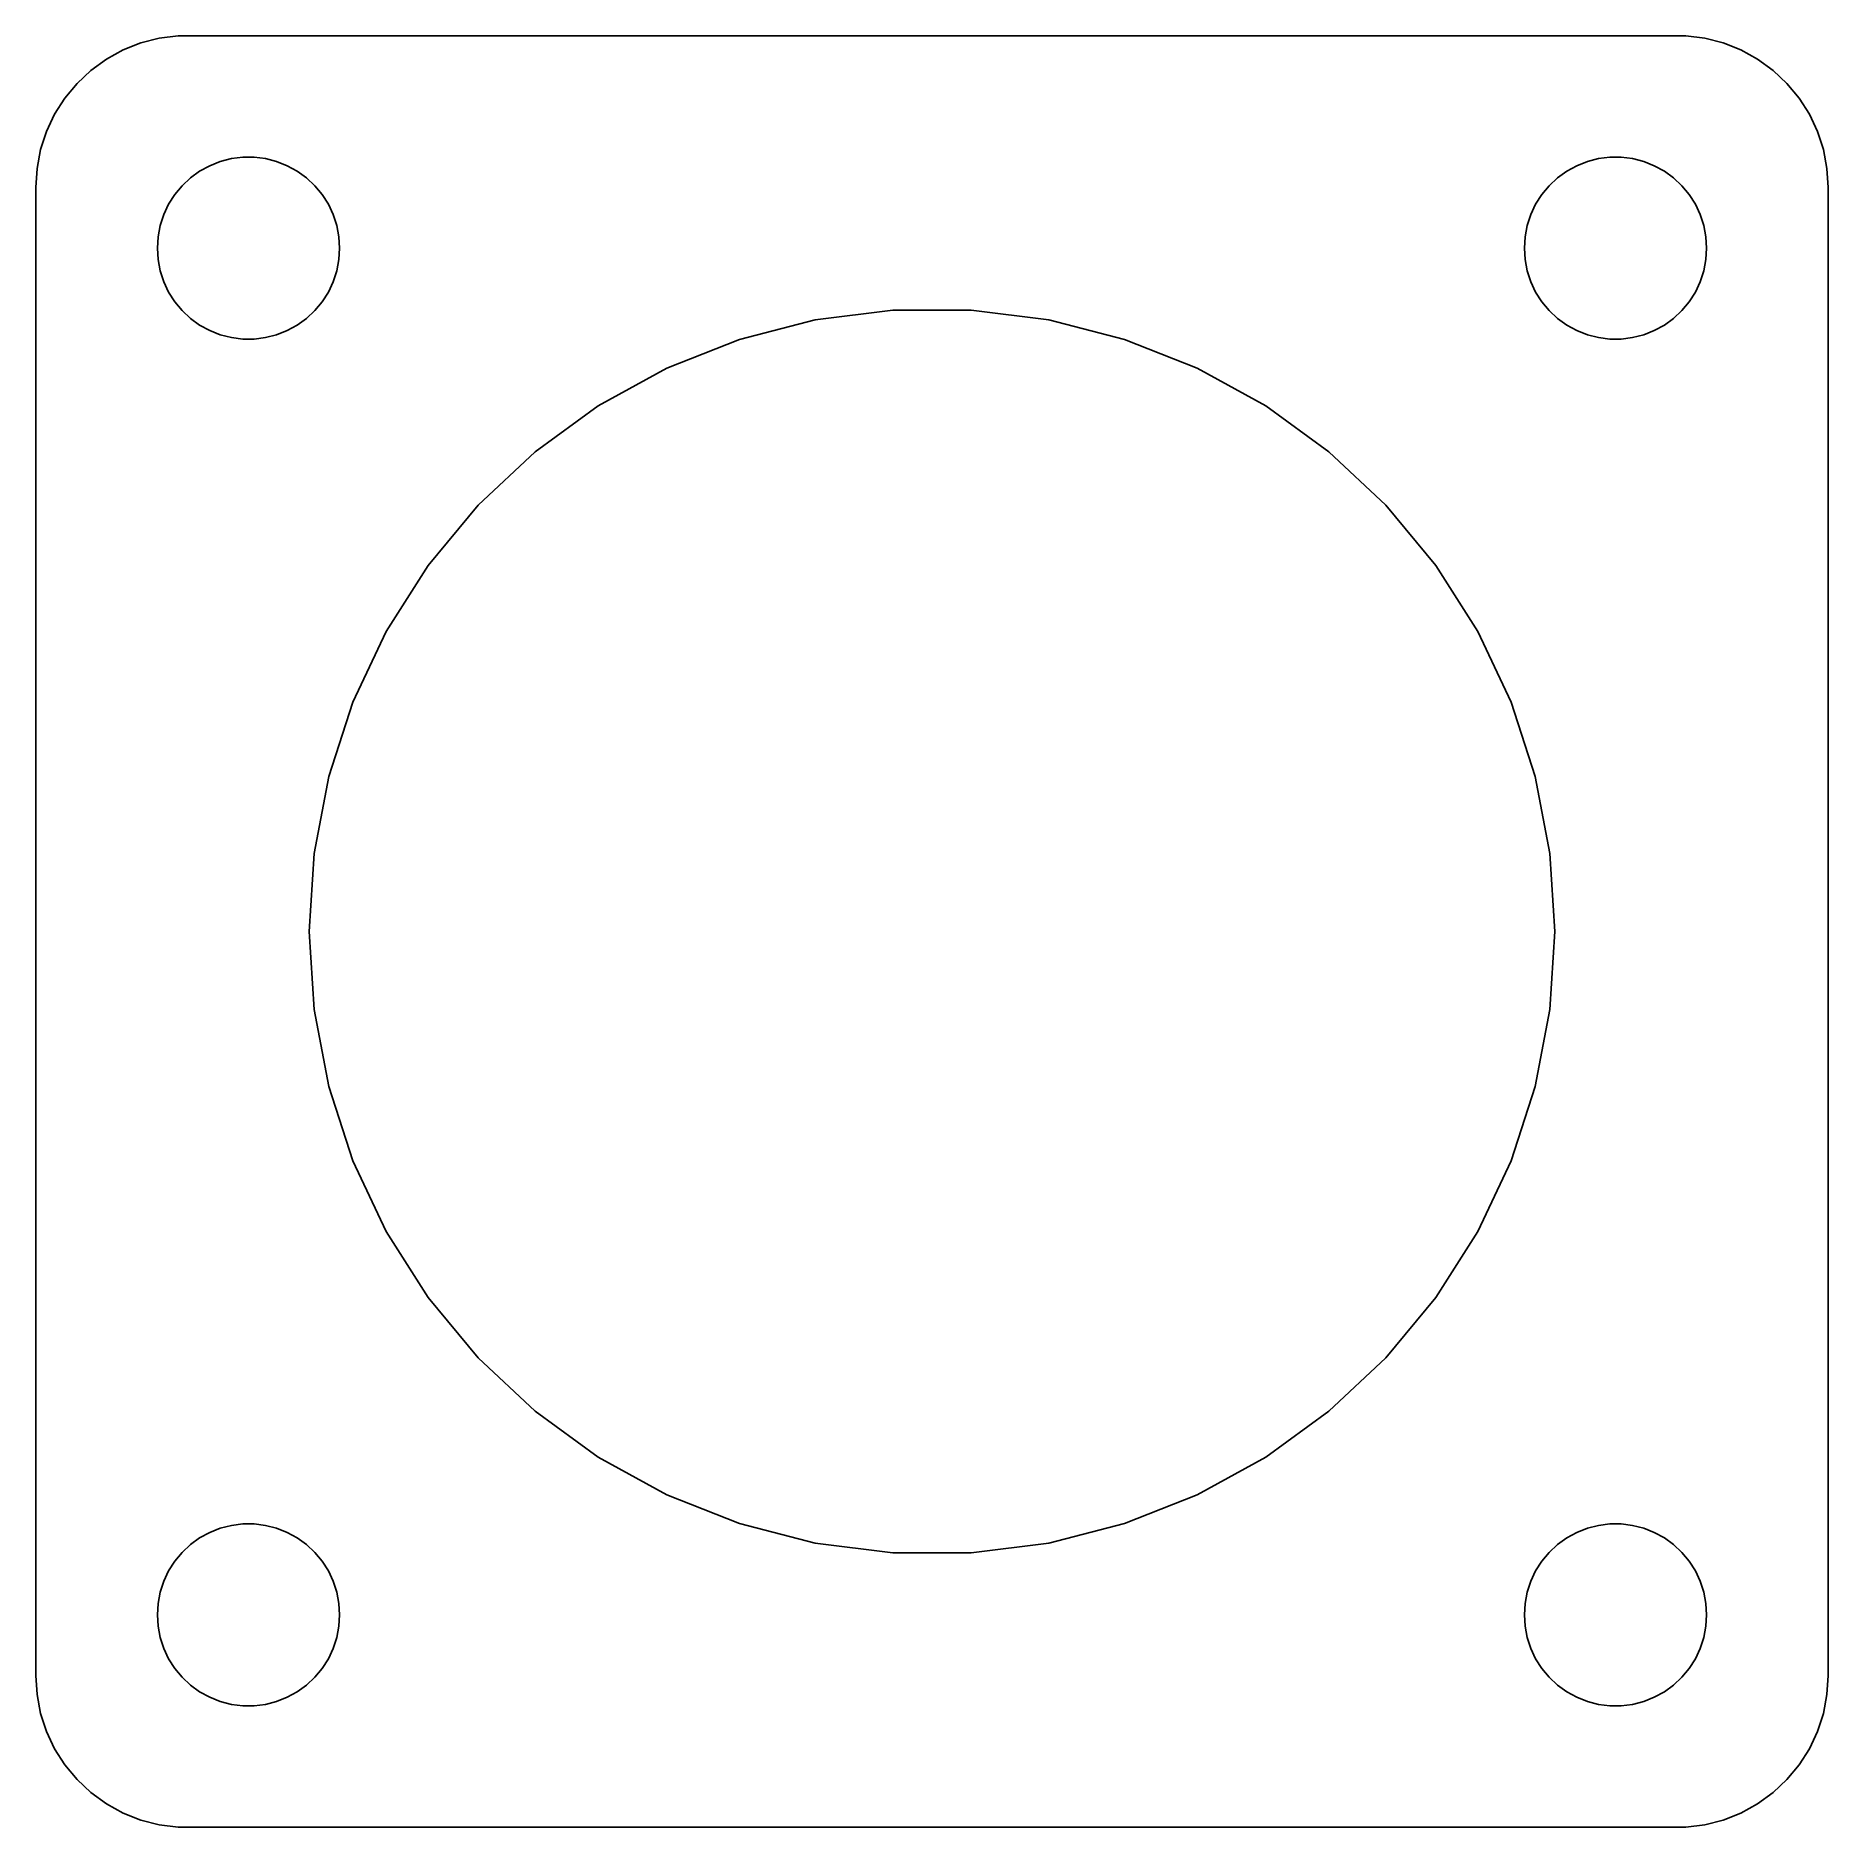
# Model space of a CAD drawing. Header units: metres. Extents: x -29.5 to 29.5, y -29.5 to 29.5.
import ezdxf

# ---------------------------------------------------------------- set-up
doc = ezdxf.new("R2010")
doc.units = ezdxf.units.M

msp = doc.modelspace()

# ---------------------------------------------------------------- linework, layer by layer
for p, q in [((-26.6289, 29.0241), (-27.1791, 28.7216)), ((-26.0451, 29.2553), (-26.6289, 29.0241)), ((-25.4369, 29.4114), (-26.0451, 29.2553)), ((-24.8139, 29.4901), (-25.4369, 29.4114)), ((24.8139, 29.4901), (-24.8139, 29.4901)), ((25.4369, 29.4114), (24.8139, 29.4901)), ((26.0451, 29.2553), (25.4369, 29.4114)), ((26.6289, 29.0241), (26.0451, 29.2553)), ((27.1791, 28.7216), (26.6289, 29.0241)), ((-27.6871, 28.3526), (-28.1448, 27.9227)), ((-27.1791, 28.7216), (-27.6871, 28.3526)), ((27.6871, 28.3526), (27.1791, 28.7216)), ((28.1448, 27.9227), (27.6871, 28.3526)), ((-28.1448, 27.9227), (-28.5451, 27.4389)), ((28.5451, 27.4389), (28.1448, 27.9227)), ((-28.5451, 27.4389), (-28.8815, 26.9088)), ((28.8815, 26.9088), (28.5451, 27.4389)), ((-28.8815, 26.9088), (-29.1489, 26.3406)), ((29.1489, 26.3406), (28.8815, 26.9088)), ((-29.1489, 26.3406), (-29.3429, 25.7434)), ((29.3429, 25.7434), (29.1489, 26.3406)), ((-29.3429, 25.7434), (-29.4606, 25.1267)), ((-23.427, 25.3532), (-23.0621, 25.4469)), ((-23.0621, 25.4469), (-22.6884, 25.4941)), ((-22.6884, 25.4941), (-22.3116, 25.4941)), ((-22.3116, 25.4941), (-21.9379, 25.4469)), ((-21.9379, 25.4469), (-21.5729, 25.3532)), ((21.5729, 25.3532), (21.9379, 25.4469)), ((21.9379, 25.4469), (22.3116, 25.4941)), ((22.3116, 25.4941), (22.6884, 25.4941)), ((22.6884, 25.4941), (23.0621, 25.4469)), ((23.0621, 25.4469), (23.427, 25.3532)), ((29.4606, 25.1267), (29.3429, 25.7434)), ((-29.4606, 25.1267), (-29.5, 24.5)), ((-24.6869, 24.5536), (-24.4123, 24.8115)), ((-24.4123, 24.8115), (-24.1075, 25.033)), ((-24.1075, 25.033), (-23.7773, 25.2145)), ((-23.7773, 25.2145), (-23.427, 25.3532)), ((-21.5729, 25.3532), (-21.2227, 25.2145)), ((-21.2227, 25.2145), (-20.8925, 25.033)), ((-20.8925, 25.033), (-20.5877, 24.8115)), ((-20.5877, 24.8115), (-20.3131, 24.5536)), ((20.3131, 24.5536), (20.5877, 24.8115)), ((20.5877, 24.8115), (20.8925, 25.033)), ((20.8925, 25.033), (21.2227, 25.2145)), ((21.2227, 25.2145), (21.5729, 25.3532)), ((23.427, 25.3532), (23.7773, 25.2145)), ((23.7773, 25.2145), (24.1075, 25.033)), ((24.1075, 25.033), (24.4123, 24.8115)), ((24.4123, 24.8115), (24.6869, 24.5536)), ((29.5, 24.5), (29.4606, 25.1267)), ((-29.5, 24.5), (-29.5, -24.5)), ((-25.1289, 23.9453), (-24.927, 24.2634)), ((-24.927, 24.2634), (-24.6869, 24.5536)), ((-20.3131, 24.5536), (-20.0729, 24.2634)), ((-20.0729, 24.2634), (-19.8711, 23.9453)), ((19.8711, 23.9453), (20.0729, 24.2634)), ((20.0729, 24.2634), (20.3131, 24.5536)), ((24.6869, 24.5536), (24.927, 24.2634)), ((24.927, 24.2634), (25.1289, 23.9453)), ((29.5, -24.5), (29.5, 24.5)), ((-25.4057, 23.2461), (-25.2893, 23.6044)), ((-25.2893, 23.6044), (-25.1289, 23.9453)), ((-19.8711, 23.9453), (-19.7107, 23.6044)), ((-19.7107, 23.6044), (-19.5942, 23.2461)), ((19.5942, 23.2461), (19.7107, 23.6044)), ((19.7107, 23.6044), (19.8711, 23.9453)), ((25.1289, 23.9453), (25.2893, 23.6044)), ((25.2893, 23.6044), (25.4057, 23.2461)), ((-25.4763, 22.876), (-25.4057, 23.2461)), ((-19.5942, 23.2461), (-19.5237, 22.876)), ((19.5237, 22.876), (19.5942, 23.2461)), ((25.4057, 23.2461), (25.4763, 22.876)), ((-25.5, 22.5), (-25.4763, 22.876)), ((-25.4763, 22.124), (-25.5, 22.5)), ((-19.5237, 22.876), (-19.5, 22.5)), ((-19.5, 22.5), (-19.5237, 22.124)), ((19.5, 22.5), (19.5237, 22.876)), ((19.5237, 22.124), (19.5, 22.5)), ((25.4763, 22.876), (25.5, 22.5)), ((25.5, 22.5), (25.4763, 22.124)), ((-25.4057, 21.7539), (-25.4763, 22.124)), ((-19.5237, 22.124), (-19.5942, 21.7539)), ((19.5942, 21.7539), (19.5237, 22.124)), ((25.4763, 22.124), (25.4057, 21.7539)), ((-25.2893, 21.3956), (-25.4057, 21.7539)), ((-25.1289, 21.0547), (-25.2893, 21.3956)), ((-19.7107, 21.3956), (-19.8711, 21.0547)), ((-19.5942, 21.7539), (-19.7107, 21.3956)), ((19.7107, 21.3956), (19.5942, 21.7539)), ((19.8711, 21.0547), (19.7107, 21.3956)), ((25.2893, 21.3956), (25.1289, 21.0547)), ((25.4057, 21.7539), (25.2893, 21.3956)), ((-24.927, 20.7366), (-25.1289, 21.0547)), ((-24.6869, 20.4464), (-24.927, 20.7366)), ((-20.0729, 20.7366), (-20.3131, 20.4464)), ((-19.8711, 21.0547), (-20.0729, 20.7366)), ((20.0729, 20.7366), (19.8711, 21.0547)), ((20.3131, 20.4464), (20.0729, 20.7366)), ((24.927, 20.7366), (24.6869, 20.4464)), ((25.1289, 21.0547), (24.927, 20.7366)), ((-24.4123, 20.1884), (-24.6869, 20.4464)), ((-24.1075, 19.967), (-24.4123, 20.1884)), ((-20.5877, 20.1884), (-20.8925, 19.967)), ((-20.3131, 20.4464), (-20.5877, 20.1884)), ((-6.33484, 19.4967), (-3.84131, 20.1369)), ((-3.84131, 20.1369), (-1.2872, 20.4595)), ((-1.2872, 20.4595), (1.2872, 20.4595)), ((1.2872, 20.4595), (3.84131, 20.1369)), ((3.84131, 20.1369), (6.33484, 19.4967)), ((20.5877, 20.1884), (20.3131, 20.4464)), ((20.8925, 19.967), (20.5877, 20.1884)), ((24.4123, 20.1884), (24.1075, 19.967)), ((24.6869, 20.4464), (24.4123, 20.1884)), ((-23.7773, 19.7855), (-24.1075, 19.967)), ((-23.427, 19.6468), (-23.7773, 19.7855)), ((-23.0621, 19.5531), (-23.427, 19.6468)), ((-22.6884, 19.5059), (-23.0621, 19.5531)), ((-22.3116, 19.5059), (-22.6884, 19.5059)), ((-21.9379, 19.5531), (-22.3116, 19.5059)), ((-21.5729, 19.6468), (-21.9379, 19.5531)), ((-21.2227, 19.7855), (-21.5729, 19.6468)), ((-20.8925, 19.967), (-21.2227, 19.7855)), ((-8.72847, 18.549), (-6.33484, 19.4967)), ((6.33484, 19.4967), (8.72847, 18.549)), ((21.2227, 19.7855), (20.8925, 19.967)), ((21.5729, 19.6468), (21.2227, 19.7855)), ((21.9379, 19.5531), (21.5729, 19.6468)), ((22.3116, 19.5059), (21.9379, 19.5531)), ((22.6884, 19.5059), (22.3116, 19.5059)), ((23.0621, 19.5531), (22.6884, 19.5059)), ((23.427, 19.6468), (23.0621, 19.5531)), ((23.7773, 19.7855), (23.427, 19.6468)), ((24.1075, 19.967), (23.7773, 19.7855)), ((-10.9844, 17.3087), (-8.72847, 18.549)), ((8.72847, 18.549), (10.9844, 17.3087)), ((-13.0672, 15.7955), (-10.9844, 17.3087)), ((10.9844, 17.3087), (13.0672, 15.7955)), ((-14.9438, 14.0332), (-13.0672, 15.7955)), ((13.0672, 15.7955), (14.9438, 14.0332)), ((-16.5848, 12.0496), (-14.9438, 14.0332)), ((14.9438, 14.0332), (16.5848, 12.0496)), ((-17.9643, 9.87595), (-16.5848, 12.0496)), ((16.5848, 12.0496), (17.9643, 9.87595)), ((-19.0604, 7.54654), (-17.9643, 9.87595)), ((17.9643, 9.87595), (19.0604, 7.54654)), ((-19.8559, 5.09813), (-19.0604, 7.54654)), ((19.0604, 7.54654), (19.8559, 5.09813)), ((-20.3383, 2.56932), (-19.8559, 5.09813)), ((19.8559, 5.09813), (20.3383, 2.56932)), ((-20.5, 0), (-20.3383, 2.56932)), ((20.3383, 2.56932), (20.5, 0)), ((-20.3383, -2.56932), (-20.5, 0)), ((20.5, 0), (20.3383, -2.56932)), ((-19.8559, -5.09813), (-20.3383, -2.56932)), ((20.3383, -2.56932), (19.8559, -5.09813)), ((-19.0604, -7.54654), (-19.8559, -5.09813)), ((19.8559, -5.09813), (19.0604, -7.54654)), ((-17.9643, -9.87595), (-19.0604, -7.54654)), ((19.0604, -7.54654), (17.9643, -9.87595)), ((-16.5848, -12.0496), (-17.9643, -9.87595)), ((17.9643, -9.87595), (16.5848, -12.0496)), ((-14.9438, -14.0332), (-16.5848, -12.0496)), ((16.5848, -12.0496), (14.9438, -14.0332)), ((-13.0672, -15.7955), (-14.9438, -14.0332)), ((14.9438, -14.0332), (13.0672, -15.7955)), ((-10.9844, -17.3087), (-13.0672, -15.7955)), ((13.0672, -15.7955), (10.9844, -17.3087)), ((-8.72847, -18.549), (-10.9844, -17.3087)), ((10.9844, -17.3087), (8.72847, -18.549)), ((-6.33484, -19.4967), (-8.72847, -18.549)), ((8.72847, -18.549), (6.33484, -19.4967)), ((-24.4123, -20.1884), (-24.1075, -19.967)), ((-24.1075, -19.967), (-23.7773, -19.7855)), ((-23.7773, -19.7855), (-23.427, -19.6468)), ((-23.427, -19.6468), (-23.0621, -19.5531)), ((-23.0621, -19.5531), (-22.6884, -19.5059)), ((-22.6884, -19.5059), (-22.3116, -19.5059)), ((-22.3116, -19.5059), (-21.9379, -19.5531)), ((-21.9379, -19.5531), (-21.5729, -19.6468)), ((-21.5729, -19.6468), (-21.2227, -19.7855)), ((-21.2227, -19.7855), (-20.8925, -19.967)), ((-20.8925, -19.967), (-20.5877, -20.1884)), ((-3.84131, -20.1369), (-6.33484, -19.4967)), ((6.33484, -19.4967), (3.84131, -20.1369)), ((20.5877, -20.1884), (20.8925, -19.967)), ((20.8925, -19.967), (21.2227, -19.7855)), ((21.2227, -19.7855), (21.5729, -19.6468)), ((21.5729, -19.6468), (21.9379, -19.5531)), ((21.9379, -19.5531), (22.3116, -19.5059)), ((22.3116, -19.5059), (22.6884, -19.5059)), ((22.6884, -19.5059), (23.0621, -19.5531)), ((23.0621, -19.5531), (23.427, -19.6468)), ((23.427, -19.6468), (23.7773, -19.7855)), ((23.7773, -19.7855), (24.1075, -19.967)), ((24.1075, -19.967), (24.4123, -20.1884)), ((-24.927, -20.7366), (-24.6869, -20.4464)), ((-24.6869, -20.4464), (-24.4123, -20.1884)), ((-20.5877, -20.1884), (-20.3131, -20.4464)), ((-20.3131, -20.4464), (-20.0729, -20.7366)), ((-1.2872, -20.4595), (-3.84131, -20.1369)), ((1.2872, -20.4595), (-1.2872, -20.4595)), ((3.84131, -20.1369), (1.2872, -20.4595)), ((20.0729, -20.7366), (20.3131, -20.4464)), ((20.3131, -20.4464), (20.5877, -20.1884)), ((24.4123, -20.1884), (24.6869, -20.4464)), ((24.6869, -20.4464), (24.927, -20.7366)), ((-25.2893, -21.3956), (-25.1289, -21.0547)), ((-25.1289, -21.0547), (-24.927, -20.7366)), ((-20.0729, -20.7366), (-19.8711, -21.0547)), ((-19.8711, -21.0547), (-19.7107, -21.3956)), ((19.7107, -21.3956), (19.8711, -21.0547)), ((19.8711, -21.0547), (20.0729, -20.7366)), ((24.927, -20.7366), (25.1289, -21.0547)), ((25.1289, -21.0547), (25.2893, -21.3956)), ((-25.4763, -22.124), (-25.4057, -21.7539)), ((-25.4057, -21.7539), (-25.2893, -21.3956)), ((-19.7107, -21.3956), (-19.5942, -21.7539)), ((-19.5942, -21.7539), (-19.5237, -22.124)), ((19.5237, -22.124), (19.5942, -21.7539)), ((19.5942, -21.7539), (19.7107, -21.3956)), ((25.2893, -21.3956), (25.4057, -21.7539)), ((25.4057, -21.7539), (25.4763, -22.124)), ((-25.5, -22.5), (-25.4763, -22.124)), ((-19.5237, -22.124), (-19.5, -22.5)), ((19.5, -22.5), (19.5237, -22.124)), ((25.4763, -22.124), (25.5, -22.5)), ((-25.4763, -22.876), (-25.5, -22.5)), ((-25.4057, -23.2461), (-25.4763, -22.876)), ((-19.5237, -22.876), (-19.5942, -23.2461)), ((-19.5, -22.5), (-19.5237, -22.876)), ((19.5237, -22.876), (19.5, -22.5)), ((19.5942, -23.2461), (19.5237, -22.876)), ((25.4763, -22.876), (25.4057, -23.2461)), ((25.5, -22.5), (25.4763, -22.876)), ((-25.2893, -23.6044), (-25.4057, -23.2461)), ((-19.5942, -23.2461), (-19.7107, -23.6044)), ((19.7107, -23.6044), (19.5942, -23.2461)), ((25.4057, -23.2461), (25.2893, -23.6044)), ((-25.1289, -23.9453), (-25.2893, -23.6044)), ((-24.927, -24.2634), (-25.1289, -23.9453)), ((-19.8711, -23.9453), (-20.0729, -24.2634)), ((-19.7107, -23.6044), (-19.8711, -23.9453)), ((19.8711, -23.9453), (19.7107, -23.6044)), ((20.0729, -24.2634), (19.8711, -23.9453)), ((25.1289, -23.9453), (24.927, -24.2634)), ((25.2893, -23.6044), (25.1289, -23.9453)), ((-29.5, -24.5), (-29.4606, -25.1267)), ((-24.6869, -24.5536), (-24.927, -24.2634)), ((-24.4123, -24.8115), (-24.6869, -24.5536)), ((-20.3131, -24.5536), (-20.5877, -24.8115)), ((-20.0729, -24.2634), (-20.3131, -24.5536)), ((20.3131, -24.5536), (20.0729, -24.2634)), ((20.5877, -24.8115), (20.3131, -24.5536)), ((24.6869, -24.5536), (24.4123, -24.8115)), ((24.927, -24.2634), (24.6869, -24.5536)), ((29.4606, -25.1267), (29.5, -24.5)), ((-29.4606, -25.1267), (-29.3429, -25.7434)), ((-24.1075, -25.033), (-24.4123, -24.8115)), ((-23.7773, -25.2145), (-24.1075, -25.033)), ((-23.427, -25.3532), (-23.7773, -25.2145)), ((-23.0621, -25.4469), (-23.427, -25.3532)), ((-21.5729, -25.3532), (-21.9379, -25.4469)), ((-21.2227, -25.2145), (-21.5729, -25.3532)), ((-20.8925, -25.033), (-21.2227, -25.2145)), ((-20.5877, -24.8115), (-20.8925, -25.033)), ((20.8925, -25.033), (20.5877, -24.8115)), ((21.2227, -25.2145), (20.8925, -25.033)), ((21.5729, -25.3532), (21.2227, -25.2145)), ((21.9379, -25.4469), (21.5729, -25.3532)), ((23.427, -25.3532), (23.0621, -25.4469)), ((23.7773, -25.2145), (23.427, -25.3532)), ((24.1075, -25.033), (23.7773, -25.2145)), ((24.4123, -24.8115), (24.1075, -25.033)), ((29.3429, -25.7434), (29.4606, -25.1267)), ((-29.3429, -25.7434), (-29.1489, -26.3406)), ((-22.6884, -25.4941), (-23.0621, -25.4469)), ((-22.3116, -25.4941), (-22.6884, -25.4941)), ((-21.9379, -25.4469), (-22.3116, -25.4941)), ((22.3116, -25.4941), (21.9379, -25.4469)), ((22.6884, -25.4941), (22.3116, -25.4941)), ((23.0621, -25.4469), (22.6884, -25.4941)), ((29.1489, -26.3406), (29.3429, -25.7434)), ((-29.1489, -26.3406), (-28.8815, -26.9088)), ((28.8815, -26.9088), (29.1489, -26.3406)), ((-28.8815, -26.9088), (-28.5451, -27.4389)), ((28.5451, -27.4389), (28.8815, -26.9088)), ((-28.5451, -27.4389), (-28.1448, -27.9227)), ((28.1448, -27.9227), (28.5451, -27.4389)), ((-28.1448, -27.9227), (-27.6871, -28.3526)), ((27.6871, -28.3526), (28.1448, -27.9227)), ((-27.6871, -28.3526), (-27.1791, -28.7216)), ((-27.1791, -28.7216), (-26.6289, -29.0241)), ((26.6289, -29.0241), (27.1791, -28.7216)), ((27.1791, -28.7216), (27.6871, -28.3526)), ((-26.6289, -29.0241), (-26.0451, -29.2553)), ((-26.0451, -29.2553), (-25.4369, -29.4114)), ((-25.4369, -29.4114), (-24.8139, -29.4901)), ((-24.8139, -29.4901), (24.8139, -29.4901)), ((24.8139, -29.4901), (25.4369, -29.4114)), ((25.4369, -29.4114), (26.0451, -29.2553)), ((26.0451, -29.2553), (26.6289, -29.0241))]:
    msp.add_line(p, q)

doc.saveas('drawing.dxf')
